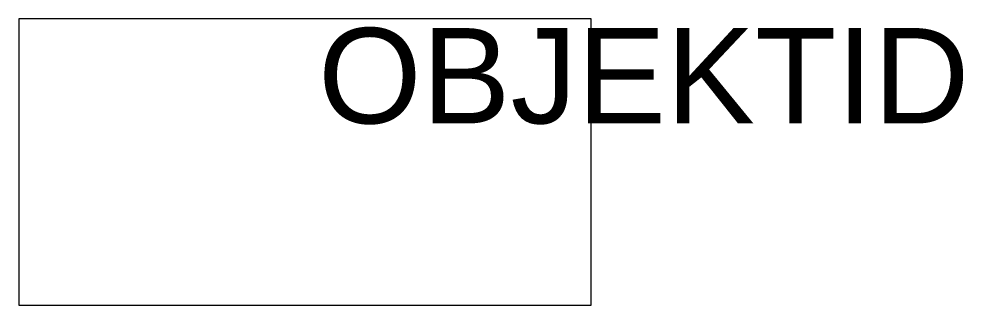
# Model space of a CAD drawing. Header units: metres. Extents: x -0.6 to 1.38, y -0.3 to 0.3.
import ezdxf

# ---------------------------------------------------------------- set-up
doc = ezdxf.new("R2010")
doc.units = ezdxf.units.M
doc.layers.add('r_45924752', color=7, linetype='Continuous')
doc.styles.get("Standard").update_dxf_attribs({"font": 'arial.ttf'})

msp = doc.modelspace()

# ---------------------------------------------------------------- linework, layer by layer
at = {"layer": 'r_45924752', "elevation": 0.3}
msp.add_lwpolyline([(-0.6, -0.3), (0.6, -0.3), (0.6, 0.3), (-0.6, 0.3), (-0.6, -0.3)], dxfattribs=at)

# ---------------------------------------------------------------- texts
at = {"layer": 'r_45924752'}
msp.add_attdef('OBJEKTID', (0.0273, 0.0809), 'ObjektID', height=0.2, dxfattribs=at)

doc.saveas('drawing.dxf')
